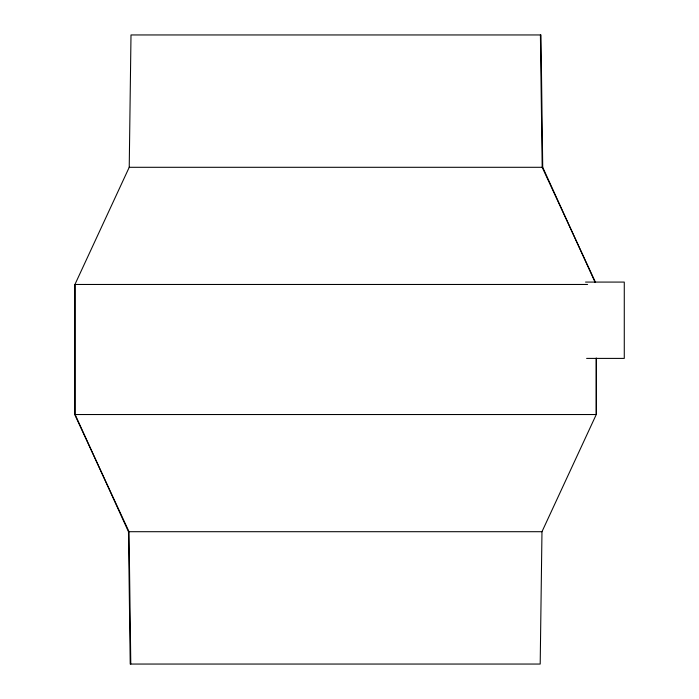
<?xml version="1.0" encoding="UTF-8"?>
<svg xmlns="http://www.w3.org/2000/svg" width="699" height="699" viewBox="0 0 699 699"><rect width="100%" height="100%" fill="white"/><g stroke="black" fill="none" stroke-linecap="round" stroke-linejoin="round"><path stroke-width="1.05" d="M587.588 284.467L74.933 284.467L129.228 167.297L131.001 34.95L540.974 34.95L542.721 167.297L595.199 282.501M75.116 414.533L596.264 414.533L541.978 531.703L540.196 664.05L130.224 664.05L128.476 531.703L75.116 414.533L75.116 284.467M129.228 167.297L542.721 167.297M585.544 282.081L624.277 282.081L624.277 358.404L586.618 358.404M128.476 531.703L541.978 531.703M595.565 282.501L542.188 167.297L540.406 34.95M130.792 664.05L129.018 531.703L74.723 414.533L74.723 284.467M596.474 358.168L596.474 414.533M596.09 358.168L596.09 414.533"/></g></svg>
